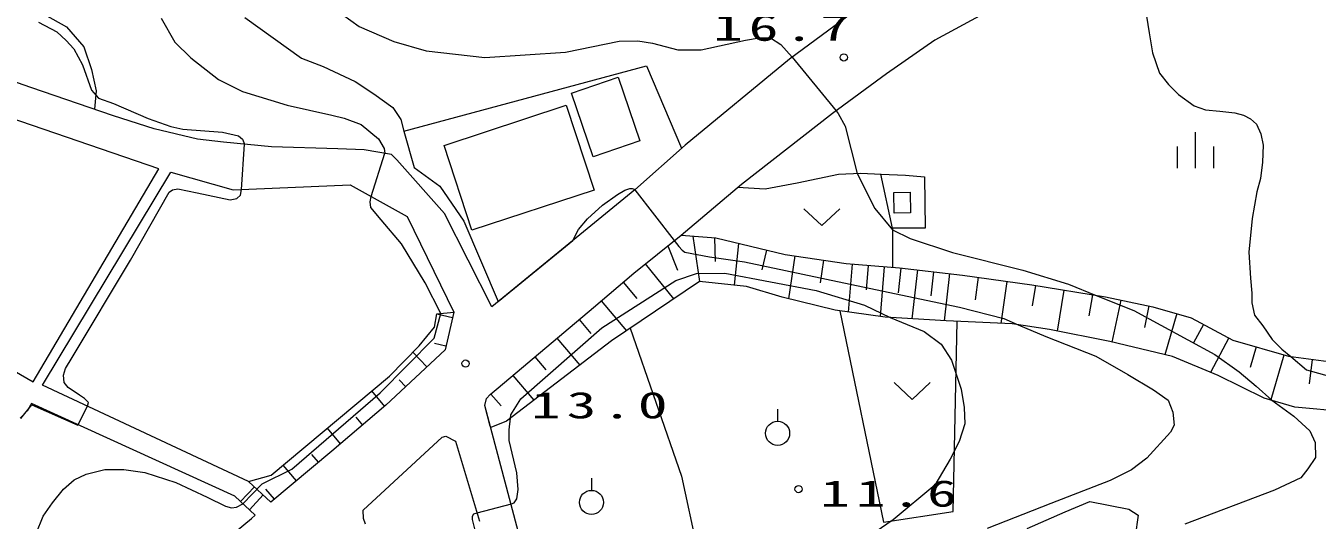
# Model space of a CAD drawing. Units: millimetres on the paper. Extents: x 20 to 1662, y 20 to 574.
# Drawn here: x 83.95 to 110.8, y 125.19 to 135.47 of the extents above; entities that cross this region are included whole.
import ezdxf

# ---------------------------------------------------------------- set-up
doc = ezdxf.new("R2010")
doc.units = ezdxf.units.MM
doc.layers.add('D-SUV', color=8, linetype='Continuous', lineweight=13)
doc.styles.add('ＭＳ ゴシック', font='')
doc.styles.get('ＭＳ ゴシック').set_extended_font_data('MS Gothic')

msp = doc.modelspace()

# ---------------------------------------------------------------- linework, layer by layer
at = {"layer": 'D-SUV'}
for p, q in [((90.183, 135.949), (90.879, 135.449)), ((101.431, 135.959), (99.827, 134.771)), ((107.215, 135.881), (107.307, 135.321)), ((84.335, 135.699), (84.791, 135.447)), ((86.759, 135.623), (87.047, 135.129)), ((88.499, 135.639), (89.681, 134.791)), ((102.853, 135.177), (103.865, 135.725)), ((84.211, 135.545), (84.593, 135.341)), ((84.593, 135.341), (84.789, 135.163)), ((84.791, 135.447), (85.151, 135.027)), ((90.879, 135.449), (91.601, 135.143)), ((84.789, 135.163), (84.943, 134.991)), ((87.047, 135.129), (87.377, 134.799)), ((91.601, 135.143), (92.269, 134.947)), ((95.169, 134.917), (96.287, 135.145)), ((96.287, 135.145), (96.671, 135.157)), ((96.671, 135.157), (96.979, 135.105)), ((96.979, 135.105), (97.507, 134.967)), ((97.989, 134.967), (98.913, 135.167)), ((98.913, 135.167), (99.197, 135.219)), ((99.197, 135.219), (99.433, 135.215)), ((99.433, 135.215), (99.645, 135.077)), ((99.645, 135.077), (99.881, 134.811)), ((101.845, 134.475), (102.851, 135.175)), ((102.851, 135.175), (102.853, 135.177)), ((107.307, 135.321), (107.377, 134.903)), ((84.943, 134.991), (85.123, 134.657)), ((85.151, 135.027), (85.313, 134.559)), ((87.377, 134.799), (87.953, 134.347)), ((92.269, 134.947), (93.493, 134.809)), ((93.493, 134.809), (95.169, 134.917)), ((97.507, 134.967), (97.989, 134.967)), ((99.881, 134.811), (100.795, 133.699)), ((107.377, 134.903), (107.517, 134.481)), ((84.049, 134.183), (82.381, 134.775)), ((85.123, 134.657), (85.311, 134.129)), ((85.313, 134.559), (85.413, 134.111)), ((89.681, 134.791), (90.127, 134.619)), ((90.127, 134.619), (90.797, 134.309)), ((91.807, 133.275), (96.855, 134.635)), ((96.855, 134.635), (97.583, 132.919)), ((99.827, 134.771), (97.657, 132.985)), ((87.953, 134.347), (88.449, 134.099)), ((90.797, 134.309), (91.185, 134.055)), ((95.291, 134.067), (96.265, 134.397)), ((96.265, 134.397), (96.715, 133.075)), ((100.723, 133.647), (101.845, 134.475)), ((107.517, 134.481), (107.705, 134.249)), ((85.773, 133.595), (84.049, 134.183)), ((85.311, 134.129), (85.457, 133.965)), ((85.413, 134.111), (85.377, 133.731)), ((88.449, 134.099), (89.379, 133.813)), ((91.185, 134.055), (91.575, 133.769)), ((95.741, 132.745), (95.291, 134.067)), ((107.705, 134.249), (107.915, 134.039)), ((107.915, 134.039), (108.243, 133.805)), ((86.713, 132.495), (82.779, 133.843)), ((85.457, 133.965), (85.767, 133.849)), ((85.767, 133.849), (86.491, 133.539)), ((89.379, 133.813), (90.309, 133.605)), ((91.575, 133.769), (91.743, 133.515)), ((92.643, 132.981), (95.183, 133.813)), ((95.183, 133.813), (95.765, 132.049)), ((108.243, 133.805), (108.479, 133.719)), ((108.479, 133.719), (108.777, 133.689)), ((86.619, 133.327), (85.773, 133.595)), ((86.491, 133.539), (86.963, 133.373)), ((90.309, 133.605), (90.567, 133.549)), ((90.567, 133.549), (90.921, 133.411)), ((91.743, 133.515), (91.807, 133.275)), ((98.825, 132.175), (100.723, 133.647)), ((100.795, 133.699), (100.841, 133.643)), ((100.841, 133.643), (100.987, 133.383)), ((108.777, 133.689), (109.083, 133.657)), ((109.083, 133.657), (109.269, 133.607)), ((109.269, 133.607), (109.411, 133.533)), ((109.411, 133.533), (109.537, 133.421)), ((87.517, 133.111), (86.619, 133.327)), ((86.963, 133.373), (87.209, 133.319)), ((87.209, 133.319), (88.035, 133.257)), ((88.035, 133.257), (88.369, 133.177)), ((90.921, 133.411), (91.281, 133.119)), ((91.807, 133.275), (92.021, 132.517)), ((91.807, 133.275), (92.021, 132.517)), ((100.987, 133.383), (101.235, 132.397)), ((108.271, 132.504), (108.271, 133.254)), ((109.537, 133.421), (109.629, 133.221)), ((109.629, 133.221), (109.673, 132.985)), ((88.055, 133.049), (87.517, 133.111)), ((89.055, 132.947), (88.055, 133.049)), ((88.369, 133.177), (88.455, 133.109)), ((88.433, 132.065), (88.497, 133.003)), ((88.455, 133.109), (88.497, 133.003)), ((90.433, 132.907), (89.055, 132.947)), ((91.281, 133.119), (91.401, 132.915)), ((91.401, 132.915), (91.409, 132.815)), ((93.223, 131.215), (92.643, 132.981)), ((96.715, 133.075), (95.741, 132.745)), ((97.657, 132.985), (96.607, 132.055)), ((107.896, 132.504), (107.896, 132.954)), ((108.646, 132.504), (108.646, 132.954)), ((109.673, 132.985), (109.661, 132.631)), ((90.981, 132.885), (90.433, 132.907)), ((91.547, 132.793), (90.981, 132.885)), ((91.131, 131.917), (91.409, 132.815)), ((91.661, 132.679), (91.547, 132.793)), ((92.653, 131.565), (91.661, 132.679)), ((84.097, 128.061), (86.713, 132.495)), ((84.295, 127.997), (86.961, 132.423)), ((86.961, 132.423), (88.255, 132.059)), ((92.021, 132.517), (92.555, 132.131)), ((92.021, 132.517), (92.555, 132.131)), ((99.983, 132.199), (100.847, 132.383)), ((100.847, 132.383), (101.311, 132.403)), ((101.235, 132.397), (101.603, 131.667)), ((101.311, 132.403), (101.731, 132.383)), ((101.965, 131.257), (101.723, 132.383)), ((101.731, 132.383), (102.237, 132.361)), ((109.661, 132.631), (109.623, 132.289)), ((88.255, 132.059), (90.691, 132.161)), ((90.691, 132.161), (91.879, 131.501)), ((92.555, 132.131), (93.055, 131.405)), ((92.555, 132.131), (93.055, 131.405)), ((97.571, 131.115), (98.825, 132.175)), ((98.747, 132.111), (99.323, 132.077)), ((99.323, 132.077), (99.983, 132.199)), ((102.237, 132.361), (102.635, 132.329)), ((102.635, 132.329), (102.649, 131.257)), ((109.623, 132.289), (109.543, 132.017)), ((86.121, 130.593), (86.927, 132.007)), ((86.927, 132.007), (86.999, 132.059)), ((86.999, 132.059), (87.105, 132.077)), ((87.105, 132.077), (87.511, 131.995)), ((87.511, 131.995), (88.199, 131.851)), ((88.199, 131.851), (88.333, 131.875)), ((88.333, 131.875), (88.409, 131.945)), ((88.409, 131.945), (88.433, 132.065)), ((91.105, 131.809), (91.131, 131.917)), ((95.765, 132.049), (93.223, 131.215)), ((96.607, 132.055), (93.635, 129.621)), ((95.939, 131.739), (96.251, 131.961)), ((96.251, 131.961), (96.401, 132.047)), ((96.401, 132.047), (96.507, 132.083)), ((96.507, 132.083), (96.557, 132.085)), ((96.557, 132.085), (96.595, 132.073)), ((96.595, 132.073), (96.609, 132.057)), ((96.609, 132.057), (97.431, 131.003)), ((101.993, 132.001), (102.337, 132.007)), ((102.001, 131.569), (101.993, 132.001)), ((102.337, 132.007), (102.345, 131.575)), ((109.543, 132.017), (109.447, 131.457)), ((91.121, 131.689), (91.105, 131.809)), ((91.333, 131.431), (91.121, 131.689)), ((95.625, 131.453), (95.939, 131.739)), ((100.497, 131.314), (100.122, 131.664)), ((100.872, 131.664), (100.497, 131.314)), ((101.603, 131.667), (101.969, 131.227)), ((102.345, 131.575), (102.001, 131.569)), ((91.755, 130.935), (91.333, 131.431)), ((91.879, 131.501), (92.849, 129.513)), ((93.635, 129.621), (92.653, 131.565)), ((93.055, 131.405), (93.769, 129.731)), ((93.055, 131.405), (93.769, 129.731)), ((95.441, 131.233), (95.625, 131.453)), ((109.447, 131.457), (109.379, 130.763)), ((95.321, 131.001), (95.441, 131.233)), ((96.587, 130.323), (97.571, 131.115)), ((96.587, 130.323), (97.571, 131.115)), ((97.571, 131.115), (98.297, 131.057)), ((97.815, 131.095), (97.955, 130.149)), ((98.267, 131.059), (98.277, 130.567)), ((98.297, 131.057), (99.735, 130.711)), ((102.649, 131.257), (101.965, 131.257)), ((101.965, 131.257), (101.967, 130.443)), ((101.969, 131.227), (102.335, 131.045)), ((102.335, 131.045), (103.213, 130.751)), ((92.253, 130.121), (91.755, 130.935)), ((93.769, 129.731), (95.321, 131.001)), ((93.769, 129.731), (95.321, 131.001)), ((97.295, 130.893), (97.495, 130.385)), ((97.431, 131.003), (97.525, 130.877)), ((97.525, 130.877), (97.593, 130.803)), ((97.593, 130.803), (97.647, 130.757)), ((98.769, 130.943), (98.673, 130.071)), ((99.351, 130.803), (99.253, 130.391)), ((84.913, 128.567), (86.121, 130.593)), ((96.827, 130.517), (97.417, 129.787)), ((97.647, 130.757), (98.161, 130.661)), ((98.161, 130.661), (98.891, 130.559)), ((98.891, 130.559), (100.959, 130.119)), ((99.735, 130.711), (101.007, 130.521)), ((99.939, 130.681), (99.805, 129.791)), ((100.533, 130.593), (100.461, 130.119)), ((101.007, 130.521), (102.115, 130.431)), ((101.127, 130.511), (101.043, 129.513)), ((103.213, 130.751), (104.677, 130.385)), ((109.379, 130.763), (109.409, 130.221)), ((95.751, 129.611), (96.587, 130.323)), ((95.751, 129.611), (96.587, 130.323)), ((97.463, 130.173), (97.893, 130.313)), ((97.893, 130.313), (98.483, 130.321)), ((98.483, 130.321), (100.383, 129.965)), ((101.459, 130.485), (101.417, 129.977)), ((101.797, 130.457), (101.713, 129.421)), ((102.143, 130.427), (102.083, 129.911)), ((102.115, 130.431), (103.425, 130.283)), ((102.487, 130.389), (102.371, 129.373)), ((102.823, 130.351), (102.767, 129.851)), ((103.155, 130.313), (103.045, 129.333)), ((103.425, 130.283), (104.867, 130.079)), ((103.751, 130.237), (103.685, 129.771)), ((104.677, 130.385), (105.629, 130.093)), ((92.577, 129.485), (92.253, 130.121)), ((95.921, 129.185), (97.463, 130.173)), ((97.955, 130.149), (96.127, 128.917)), ((96.365, 130.135), (96.651, 129.799)), ((98.935, 130.043), (97.955, 130.149)), ((99.671, 129.825), (98.935, 130.043)), ((100.383, 129.965), (101.383, 129.661)), ((100.959, 130.119), (103.363, 129.615)), ((104.345, 130.153), (104.221, 129.279)), ((104.867, 130.079), (106.395, 129.829)), ((104.939, 130.067), (104.869, 129.641)), ((105.531, 129.971), (105.393, 129.119)), ((105.629, 130.093), (106.201, 129.861)), ((109.409, 130.221), (109.437, 129.909)), ((95.909, 129.745), (96.435, 129.125)), ((100.773, 129.551), (99.671, 129.825)), ((106.123, 129.875), (106.053, 129.437)), ((106.201, 129.861), (106.983, 129.545)), ((106.395, 129.829), (107.379, 129.623)), ((106.713, 129.763), (106.529, 128.889)), ((109.437, 129.909), (109.437, 129.709)), ((109.437, 129.709), (109.493, 129.453)), ((92.435, 128.969), (92.577, 129.485)), ((92.445, 129.199), (92.495, 129.475)), ((92.495, 129.475), (92.849, 129.513)), ((92.821, 129.391), (92.495, 129.469)), ((92.849, 129.513), (92.663, 128.729)), ((93.769, 127.941), (95.751, 129.611)), ((93.769, 127.941), (95.751, 129.611)), ((101.817, 129.407), (100.773, 129.551)), ((100.873, 129.537), (101.779, 125.145)), ((101.383, 129.661), (101.919, 129.401)), ((103.363, 129.615), (104.283, 129.377)), ((106.983, 129.545), (108.667, 128.631)), ((107.299, 129.641), (107.207, 129.195)), ((107.379, 129.623), (108.175, 129.395)), ((107.879, 129.481), (107.633, 128.627)), ((109.493, 129.453), (109.665, 129.225)), ((81.781, 129.407), (84.097, 128.061)), ((92.123, 128.813), (92.445, 129.199)), ((94.241, 127.711), (95.921, 129.185)), ((95.451, 129.357), (95.695, 129.067)), ((96.513, 129.177), (97.583, 126.101)), ((103.087, 129.331), (101.817, 129.407)), ((101.919, 129.401), (102.629, 129.111)), ((104.455, 129.269), (103.087, 129.331)), ((103.229, 125.369), (103.313, 129.321)), ((104.283, 129.377), (104.583, 129.249)), ((105.233, 129.151), (104.455, 129.269)), ((104.583, 129.249), (105.159, 129.007)), ((108.175, 129.395), (109.047, 128.931)), ((108.433, 129.259), (108.227, 128.875)), ((109.665, 129.225), (109.865, 128.941)), ((91.313, 127.833), (92.435, 128.969)), ((96.127, 128.917), (93.945, 127.243)), ((94.991, 128.971), (95.465, 128.409)), ((102.629, 129.111), (102.983, 128.849)), ((105.159, 129.007), (106.193, 128.597)), ((106.487, 128.899), (105.233, 129.151)), ((107.791, 128.589), (106.487, 128.899)), ((108.961, 128.977), (108.579, 128.259)), ((109.047, 128.931), (110.199, 128.595)), ((109.865, 128.941), (110.063, 128.741)), ((92.663, 128.729), (91.435, 127.575)), ((91.507, 128.183), (92.123, 128.813)), ((92.285, 128.373), (91.995, 128.683)), ((92.683, 128.807), (92.447, 128.863)), ((102.983, 128.849), (103.197, 128.513)), ((108.667, 128.631), (109.173, 128.271)), ((109.531, 128.791), (109.405, 128.361)), ((110.107, 128.621), (109.833, 127.687)), ((110.063, 128.741), (110.247, 128.589)), ((84.771, 128.339), (84.913, 128.567)), ((94.533, 128.585), (94.761, 128.315)), ((103.197, 128.513), (103.397, 127.913)), ((106.193, 128.597), (106.863, 128.217)), ((108.739, 128.193), (107.791, 128.589)), ((110.199, 128.595), (111.135, 128.471)), ((110.247, 128.589), (110.577, 128.313)), ((110.697, 128.529), (110.631, 128.023)), ((84.729, 128.205), (84.771, 128.339)), ((84.743, 128.049), (84.729, 128.205)), ((89.049, 126.121), (91.507, 128.183)), ((91.847, 127.963), (91.711, 128.107)), ((94.075, 128.197), (94.511, 127.679)), ((106.863, 128.217), (107.395, 127.897)), ((109.695, 127.727), (108.739, 128.193)), ((109.173, 128.271), (109.529, 127.975)), ((110.577, 128.313), (111.203, 128.143)), ((88.579, 125.991), (84.295, 127.997)), ((84.829, 127.943), (84.743, 128.049)), ((85.063, 127.787), (84.829, 127.943)), ((89.475, 126.247), (91.313, 127.833)), ((91.409, 127.553), (91.139, 127.873)), ((93.605, 127.799), (93.769, 127.941)), ((93.605, 127.799), (93.769, 127.941)), ((102.379, 127.698), (102.004, 128.048)), ((102.754, 128.048), (102.379, 127.698)), ((103.397, 127.913), (103.459, 127.529)), ((107.395, 127.897), (107.701, 127.681)), ((109.529, 127.975), (109.855, 127.679)), ((83.845, 127.299), (84.075, 127.583)), ((84.067, 127.615), (83.975, 127.459)), ((88.295, 125.683), (84.067, 127.615)), ((84.075, 127.583), (85.029, 127.161)), ((85.029, 127.161), (85.231, 127.559)), ((85.169, 127.717), (85.063, 127.787)), ((85.247, 127.631), (85.169, 127.717)), ((85.231, 127.559), (85.247, 127.631)), ((91.435, 127.575), (90.309, 126.621)), ((93.491, 127.573), (93.523, 127.717)), ((93.491, 127.573), (93.523, 127.717)), ((94.245, 124.723), (93.491, 127.573)), ((93.605, 127.141), (93.491, 127.573)), ((93.523, 127.717), (93.605, 127.799)), ((93.523, 127.717), (93.605, 127.799)), ((93.617, 127.809), (93.829, 127.563)), ((94.033, 127.377), (94.241, 127.711)), ((107.701, 127.681), (107.799, 127.435)), ((110.335, 127.537), (109.695, 127.727)), ((109.855, 127.679), (110.311, 127.347)), ((83.975, 127.459), (83.831, 127.305)), ((90.951, 127.165), (90.815, 127.327)), ((93.999, 127.065), (94.025, 127.305)), ((94.025, 127.305), (94.033, 127.377)), ((99.579, 127.493), (99.579, 127.243)), ((103.459, 127.529), (103.475, 127.191)), ((107.799, 127.435), (107.823, 127.165)), ((110.311, 127.347), (110.645, 127.045)), ((111.435, 127.437), (110.335, 127.537)), ((90.493, 126.777), (90.219, 127.103)), ((93.945, 127.243), (93.613, 127.117)), ((93.999, 126.845), (93.999, 127.065)), ((103.475, 127.191), (103.351, 126.823)), ((107.749, 127.019), (107.257, 126.479)), ((107.823, 127.165), (107.749, 127.019)), ((110.645, 127.045), (110.753, 126.801)), ((90.963, 125.397), (92.605, 126.913)), ((92.605, 126.913), (92.677, 126.933)), ((92.677, 126.933), (92.883, 126.829)), ((92.883, 126.829), (93.379, 125.169)), ((94.159, 126.173), (93.999, 126.845)), ((103.351, 126.823), (103.167, 126.455)), ((110.753, 126.801), (110.763, 126.491)), ((90.309, 126.621), (89.043, 125.561)), ((90.035, 126.391), (89.897, 126.555)), ((107.257, 126.479), (106.939, 126.233)), ((110.763, 126.491), (110.607, 126.253)), ((85.199, 126.147), (85.589, 126.239)), ((85.589, 126.239), (85.985, 126.239)), ((85.985, 126.239), (86.419, 126.175)), ((88.859, 125.945), (89.475, 126.247)), ((89.575, 126.005), (89.301, 126.331)), ((103.167, 126.455), (102.845, 125.917)), ((106.939, 126.233), (106.495, 126.011)), ((110.607, 126.253), (110.461, 126.069)), ((84.727, 125.833), (84.949, 126.027)), ((84.949, 126.027), (85.199, 126.147)), ((86.419, 126.175), (87.063, 125.967)), ((87.063, 125.967), (87.715, 125.665)), ((88.459, 125.529), (88.859, 125.945)), ((88.579, 125.991), (89.049, 126.121)), ((89.043, 125.561), (88.579, 125.991)), ((89.043, 125.561), (88.579, 125.991)), ((94.183, 125.825), (94.159, 126.173)), ((95.709, 126.057), (95.709, 125.807)), ((97.583, 126.101), (98.161, 123.381)), ((106.495, 126.011), (105.259, 125.533)), ((110.461, 126.069), (109.911, 125.813)), ((84.505, 125.547), (84.727, 125.833)), ((87.715, 125.665), (88.101, 125.479)), ((88.719, 125.289), (88.295, 125.683)), ((88.413, 125.573), (88.699, 125.881)), ((88.595, 125.403), (88.881, 125.711)), ((89.115, 125.621), (88.939, 125.831)), ((94.159, 125.629), (94.183, 125.825)), ((102.845, 125.917), (101.985, 125.195)), ((109.911, 125.813), (108.045, 125.105)), ((84.311, 125.269), (84.505, 125.547)), ((88.101, 125.479), (88.227, 125.445)), ((88.227, 125.445), (88.327, 125.455)), ((88.327, 125.455), (88.459, 125.529)), ((90.971, 125.219), (90.963, 125.397)), ((93.329, 125.337), (94.045, 125.525)), ((94.045, 125.525), (94.103, 125.549)), ((94.103, 125.549), (94.159, 125.629)), ((105.259, 125.533), (103.937, 125.011)), ((105.557, 125.361), (106.073, 125.573)), ((106.073, 125.573), (106.879, 125.413)), ((106.879, 125.413), (107.075, 125.289)), ((84.163, 124.909), (84.311, 125.269)), ((87.093, 123.951), (88.637, 125.219)), ((88.637, 125.219), (88.719, 125.289)), ((91.011, 125.105), (90.971, 125.219)), ((93.235, 125.271), (93.259, 125.317)), ((93.235, 125.203), (93.235, 125.271)), ((93.305, 124.925), (93.235, 125.203)), ((93.259, 125.317), (93.329, 125.337)), ((101.985, 125.195), (100.923, 124.473)), ((101.779, 125.145), (103.229, 125.369)), ((104.769, 125.015), (105.557, 125.361)), ((107.075, 125.289), (107.011, 124.849))]:
    msp.add_line(p, q, dxfattribs=at)
for centre, radius in [((100.955, 134.809), 0.075), ((93.091, 128.443), 0.075), ((99.579, 126.993), 0.25), ((95.709, 125.557), 0.25), ((100.015, 125.833), 0.075)]:
    msp.add_circle(centre, radius, dxfattribs=at)

# ---------------------------------------------------------------- texts
at = {"layer": 'D-SUV', "char_height": 0.5499, "attachment_point": 7, "style": 'ＭＳ ゴシック'}
for s, insert in [('\\T1.2;\\W1.65;16.7', (98.237, 135.145)), ('\\T1.2;\\W1.65;13.0', (94.451, 127.295)), ('\\T1.2;\\W1.65;11.6', (100.465, 125.459))]:
    msp.add_mtext(s, dxfattribs=dict(at, insert=insert))

doc.saveas('drawing.dxf')
